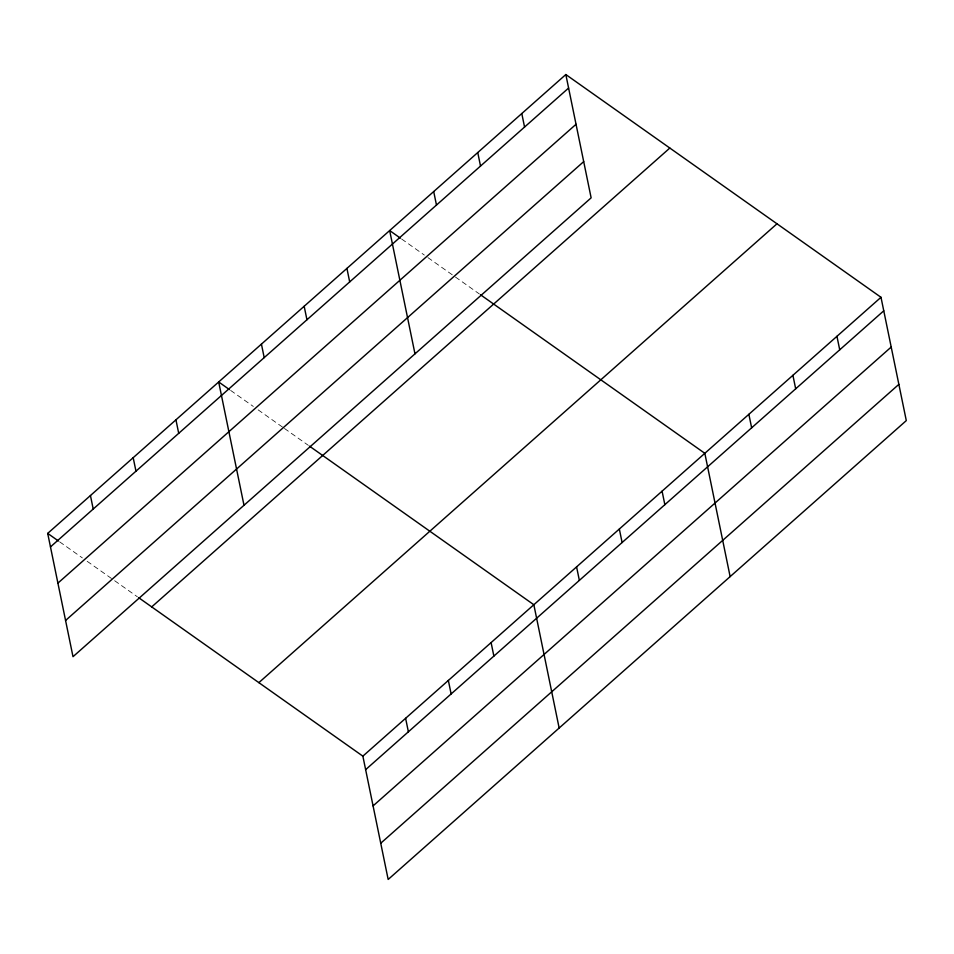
<?xml version="1.0" encoding="UTF-8"?>
<svg xmlns="http://www.w3.org/2000/svg" width="954" height="954" viewBox="0 0 954 954"><rect width="100%" height="100%" fill="white"/><g stroke="black" fill="none" stroke-linecap="round" stroke-linejoin="round"><path stroke-width="0.72" stroke-dasharray="4.77 3.58" d="M401.622 239.001L424.327 255.052M427.917 257.592L454.223 276.183M455.416 277.03L479.325 293.927M230.641 390.424L253.347 406.476M258.129 409.862L283.231 427.607M284.435 428.453L308.345 445.351M59.649 541.848L82.366 557.899M87.148 561.286L113.454 579.865M114.647 580.712L137.364 596.775"/><path stroke-width="1.43" d="M565.829 74.543L591.134 197.848L73.005 656.698L47.7 533.393L565.829 74.543L880.995 297.302L906.3 420.607L388.171 879.457L362.866 756.152L138.557 597.609M50.467 546.904L568.596 88.054M57.908 583.132L576.037 124.282M65.576 620.47L583.705 161.608M151.698 606.911L669.827 148.049M258.856 682.647L776.985 223.796M362.866 756.152L880.995 297.302M365.632 769.663L883.762 310.813M373.074 805.891L891.203 347.041M380.729 843.229L898.859 384.367M400.418 238.154L389.661 230.558L414.978 353.851M480.518 294.774L704.827 453.317L730.132 576.61M229.437 389.578L218.681 381.97L243.997 505.274M309.537 446.186L533.846 604.741L559.151 728.033M47.7 533.393L58.456 541.001M836.944 336.309L839.723 349.808M792.905 375.304L795.684 388.815M748.866 414.31L751.645 427.821M662.076 491.167L664.855 504.678M619.337 529.029L622.103 542.528M521.79 113.55L524.557 127.049M576.586 566.879L579.364 580.39M477.751 152.545L480.518 166.056M433.7 191.551L436.479 205.062M491.095 642.591L493.874 656.102M448.356 680.44L451.123 693.952M346.922 268.408L349.689 281.919M405.605 718.302L408.384 731.813M304.171 306.27L306.949 319.769M261.432 344.12L264.198 357.631M175.941 419.832L178.708 433.343M133.19 457.681L135.969 471.193M90.451 495.543L93.218 509.054"/></g></svg>
